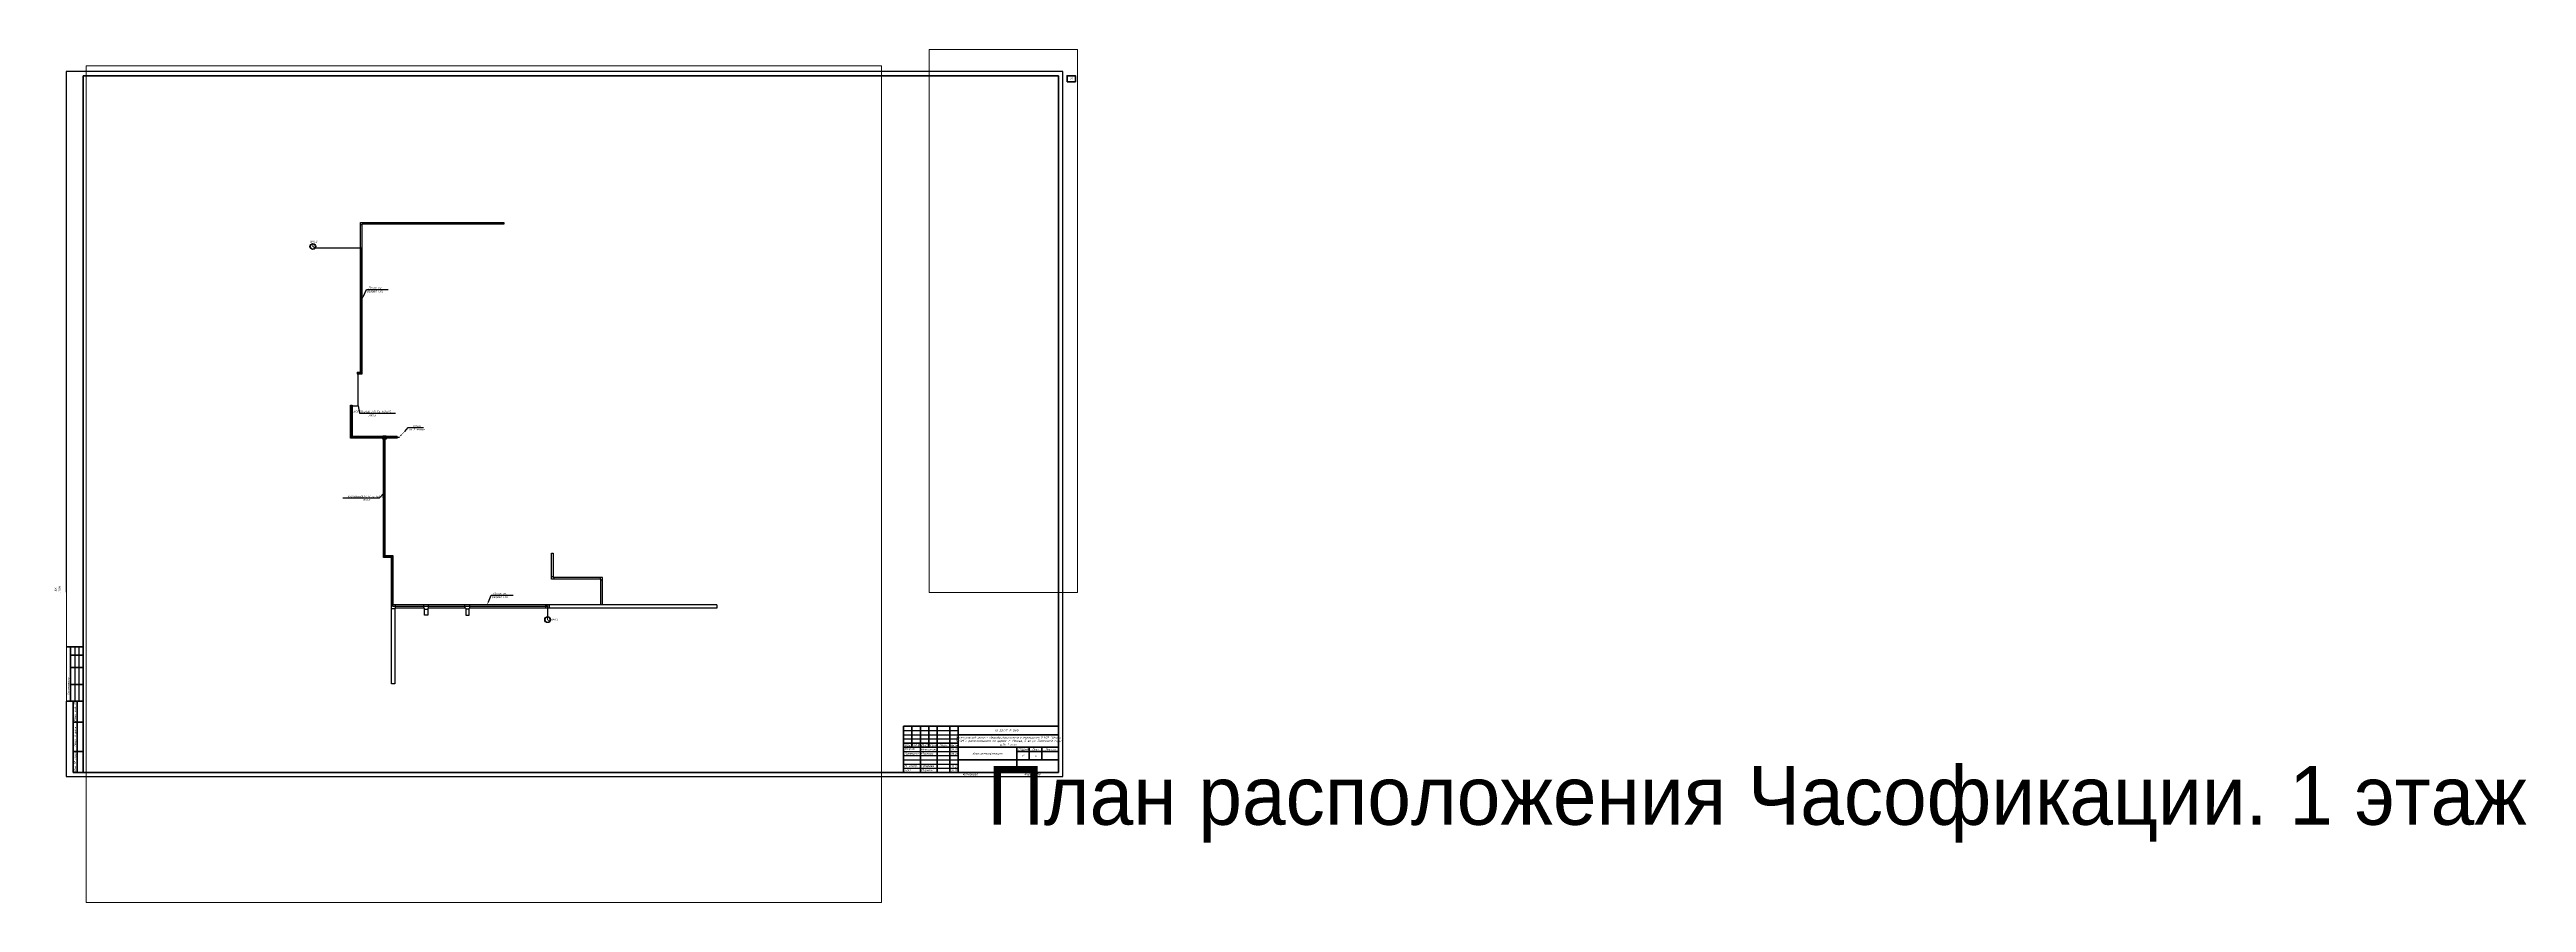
# Paper-space layout '4План расположения оборудования и кабельных трасс на 1 этаже' of a CAD drawing. Extents: x -20 to 2935, y -150 to 867.
# The model-space entities are those that its viewports show. They can reach past a viewport. Long polylines and large blocks are cut down to what shows.
import ezdxf
from ezdxf import colors
from ezdxf.entities.mleader import LeaderData, LeaderLine
from ezdxf.enums import TextEntityAlignment as Align
from ezdxf.math import Vec2, Vec3

# ---------------------------------------------------------------- set-up
doc = ezdxf.new("R2018")
doc.units = 0
doc.header["$LTSCALE"] = 100
doc.set_wipeout_variables(frame=1)
doc.layers.get('Defpoints').update_dxf_attribs({"color": 42})
doc.layers.add('PDF _СС_ЭЧС_Оборудование', color=1, linetype='Continuous')
doc.layers.add('СС. Текст', color=7, linetype='Continuous')
for name, color, linetype, lineweight in [('СС_СКК_Лоток', 170, 'Continuous', 25), ('СС_ЭЧС_Кабель', 180, 'Continuous', 30), ('СС_ЭЧС_Оборудование', 180, 'Continuous', 30)]:
    doc.layers.add(name, color=color, linetype=linetype, lineweight=lineweight)
doc.styles.add('ISOCPEUR', font='isocpeui.ttf', dxfattribs={"height": 250})
doc.styles.get("Standard").update_dxf_attribs({"font": 'arial.ttf'})

# ---------------------------------------------------------------- blocks, each defined once
blk = doc.blocks.new('*U96')
at = {"linetype": 'Continuous', "lineweight": 25}
for p, q in [((1189, 841), (0, 841)), ((0, 841), (0, 0)), ((1189, 0), (1189, 841)), ((10, 155), (10, 90)), ((15, 155), (15, 90)), ((999, 55), (1064, 55)), ((999, 50), (1064, 50)), ((999, 45), (1064, 45)), ((999, 30), (1064, 30)), ((0, 0), (1189, 0)), ((999, 25), (1064, 25)), ((999, 20), (1064, 20)), ((999, 15), (1064, 15)), ((999, 10), (1064, 10))]:
    blk.add_line(p, q, dxfattribs=at)
at = {"linetype": 'Continuous', "lineweight": 60}
for p, q in [((1184, 836), (20, 836)), ((20, 836), (20, 5)), ((1184, 5), (1184, 836)), ((20, 155), (0, 155)), ((5, 155), (5, 90)), ((20, 145), (5, 145)), ((20, 130), (5, 130)), ((20, 90), (0, 90)), ((20, 110), (5, 110)), ((8, 90), (8, 5)), ((13, 90), (13, 5)), ((8, 65), (20, 65)), ((999, 60), (1184, 60)), ((999, 5), (999, 60)), ((1009, 60), (1009, 35)), ((1019, 60), (1019, 5)), ((1029, 60), (1029, 35)), ((1039, 60), (1039, 5)), ((1054, 60), (1054, 5)), ((1064, 5), (1064, 60)), ((1184, 5), (1184, 60)), ((8, 30), (20, 30)), ((999, 40), (1064, 40)), ((999, 35), (1184, 35)), ((1064, 50), (1184, 50)), ((1134, 35), (1134, 5)), ((1134, 30), (1184, 30)), ((1149, 35), (1149, 20)), ((1164, 35), (1164, 20)), ((8, 5), (20, 5)), ((20, 5), (1184, 5)), ((1064, 20), (1184, 20))]:
    blk.add_line(p, q, dxfattribs=at)
at = {"linetype": 'Continuous', "lineweight": 40}
blk.add_line((1134, 5), (1134, 35), dxfattribs=at)
at = {"lineweight": 60}
blk.add_lwpolyline([(1194, 829), (1204, 829), (1204, 836), (1194, 836)], close=True, dxfattribs=at)
at = {"linetype": 'Continuous', "rotation": 90, "style": 'ISOCPEUR'}
for s, insert, char_height, width, attachment_point in [('20_Главный_специалист_ВК', (-12.5, 176), 2.5, 19, 4), ('01.26', (-12.5, 215), 2.5, 10, 5), ('21_Главный_специалист_ЭОМ', (-7.5, 176), 2.5, 19, 4), ('01.26', (-7.5, 215), 2.5, 10, 5), ('01.26', (-2.5, 215), 2.5, 10, 5), ('Согласовано', (-17.5, 172.5), 3, 35, 5), ('Гл. спец ВК', (-12.5, 156), 2.5, 19, 4), ('01.26', (-12.5, 150), 2.5, 10, 5), ('Гл. спец ЭОМ', (-7.5, 156), 2.5, 19, 4), ('19_Главный_конструктор', (-7.5, 111), 2.5, 19, 4), ('01.26', (-7.5, 150), 2.5, 10, 5), ('18_Главный_специалист_ОВ', (-2.5, 111), 2.5, 19, 4), ('01.26', (-2.5, 150), 2.5, 10, 5), ('17_ГАП', (-12.5, 111), 2.5, 19, 4), ('ГАП', (-12.5, 91), 2.5, 19, 4), ('Гл. констр. ', (-7.5, 91), 2.5, 19, 4), ('Гл. спец ОВ', (-2.5, 91), 2.5, 19, 4), ('Согласовано', (2.5, 107.5), 2.5, 35, 5), ('Взам. инв. №', (10.5, 77.5), 2.5, 25, 5), ('Подп. и дата', (10.5, 47.5), 2.5, 35, 5), ('Инв. № подл.', (10.5, 17.5), 2.5, 25, 5)]:
    blk.add_mtext(s, dxfattribs=dict(at, insert=insert, char_height=char_height, width=width, attachment_point=attachment_point))
at = {"linetype": 'Continuous', "char_height": 2.5, "style": 'ISOCPEUR'}
for s, insert, width, attachment_point in [('Разраб.', (1000, 32.5), 19, 4), ('Николенко', (1020, 32.5), 19, 4), ('06.26', (1055.3, 32.5), 10, 4), ('Капитальный ремонт общеобразовательного учреждения (ГБОУ "Школа №429"), расположенного по адресу: г. Москва, 5-ая ул. Соколиной горы д.14. 1 этап', (1124, 42.5), 120, 5), ('16-25//Г-Р-ЭЧФ', (1136, 55), 110, 6), ('Проверил', (1000, 27.5), 19, 4), ('Н. контр.', (1000, 12.5), 19, 4), ('ГИП', (1000, 7.5), 19, 4), ('Маркова', (1020, 27.5), 19, 4), ('Губарева', (1020, 12.5), 19, 4), ('Маркова', (1020, 7.5), 19, 4), ('06.26', (1055.3, 27.5), 10, 4), ('06.26', (1055.3, 12.5), 10, 4), ('06.26', (1055.3, 7.4), 10, 4), ('Копировал', (1078.5, 2.5), 25, 5), ('Р', (1141.5, 25), 15, 5), ('Формат', (1149.5, 2.5), 16, 5)]:
    blk.add_mtext(s, dxfattribs=dict(at, insert=insert, width=width, attachment_point=attachment_point))
at = {"char_height": 2.5, "attachment_point": 5, "style": 'ISOCPEUR'}
for s, insert, width in [('Изм.', (1004, 37.5), 10), ('Кол.уч', (1014, 37.5), 10), ('Лист', (1024, 37.5), 10), ('№док', (1034, 37.5), 10), ('Подп.', (1046.5, 37.5), 15), ('Дата', (1059, 37.5), 10), ('Стадия', (1141.5, 32.5), 15), ('Лист', (1156.5, 32.5), 15), ('Листов', (1174, 32.5), 20)]:
    blk.add_mtext(s, dxfattribs=dict(at, insert=insert, width=width))
at = {"linetype": 'Continuous', "insert": (1099, 27.5), "char_height": 2.5, "width": 70, "attachment_point": 5, "line_spacing_factor": 0.8, "style": 'ISOCPEUR'}
blk.add_mtext('Электрочасофикация', dxfattribs=at)
at = {"style": 'ISOCPEUR'}
for tag, p in [('Сквозная_нумерация', (1199, 832.5)), ('Форма3_номер_листа', (1156.5, 25)), ('Форма3_количество_листов', (1174, 25))]:
    blk.add_attdef(tag, text='', height=2.5, dxfattribs=at).set_placement(p, align=Align.MIDDLE_CENTER)
blk.add_attdef('Форма3_дополнительный_шифр', text='', height=2.5, dxfattribs=at).set_placement((1135.7, 55), align=Align.MIDDLE_LEFT)
at = {"lineweight": 30, "flags": 104}
blk.add_attdef('Форма3_наименование_чертежа', text='', height=2.5, dxfattribs=at).set_placement((1099, 12.5), align=Align.MIDDLE_CENTER)
at = {"style": 'ISOCPEUR', "flags": 8}
blk.add_attdef('Формат', (1157.5, 1.5), '', height=2.5, dxfattribs=at)
blk.add_wipeout([(-20, 220), (-0.5, 220), (-0.5, 90), (-20, 90)])
blk = doc.blocks.new('ЧС1')
blk.add_wipeout([(35829, 16235), (35936, 16366), (36085, 16430), (36274, 16411), (36386, 16339), (36480, 16187), (36483, 15992), (36404, 15849), (36282, 15763), (36146, 15735), (35976, 15779), (35854, 15892), (35796, 16064), (35805, 16166)])
at = {"linetype": 'Continuous', "lineweight": 0}
for p, q in [((36146, 16435), (36146, 16085)), ((36146, 16085), (36446, 15906))]:
    blk.add_line(p, q, dxfattribs=at)
at = {"linetype": 'Continuous', "lineweight": 30}
blk.add_circle((36146, 16085), 350, dxfattribs=at)
at = {"lineweight": 0, "ltscale": 100}
blk.add_circle((36146, 16085), 285, dxfattribs=at)
blk = doc.blocks.new('1й этаж лоток')
at = {"layer": 'СС_СКК_Лоток'}
for p, q in [((313033, -83464), (313033, -65611)), ((313033, -65611), (330140, -65611)), ((313233, -65872), (313033, -65872)), ((330140, -65811), (313233, -65811)), ((313233, -83664), (313233, -65811)), ((313276, -65811), (313276, -65611)), ((330140, -65611), (330140, -65811)), ((312624, -83464), (313033, -83464)), ((312624, -83464), (312624, -83664)), ((312624, -83664), (313233, -83664)), ((312983, -83464), (312983, -83664)), ((313033, -83397), (313233, -83397)), ((311832, -91342), (311832, -87368)), ((311832, -87368), (312032, -87368)), ((312032, -87368), (312032, -91142)), ((312032, -91084), (311832, -91084)), ((315779, -91342), (311832, -91342)), ((315731, -91142), (312032, -91142)), ((312070, -91142), (312070, -91342)), ((315722, -91342), (315722, -91142)), ((317414, -91142), (315731, -91142)), ((315779, -105563), (315779, -91342)), ((315779, -91401), (315979, -91401)), ((315979, -105363), (315979, -91342)), ((317414, -91342), (315979, -91342)), ((316029, -91342), (316029, -91142)), ((317414, -91142), (317414, -91342)), ((315979, -105307), (315779, -105307)), ((316736, -105563), (315779, -105563)), ((316936, -105363), (315979, -105363)), ((316027, -105363), (316027, -105563)), ((316673, -105563), (316673, -105363)), ((316736, -111200), (316736, -105563)), ((316736, -105630), (316936, -105630)), ((316936, -111200), (316936, -105363)), ((335795, -108153), (335795, -105058)), ((335795, -105058), (335995, -105058)), ((335995, -105058), (335995, -107953)), ((335995, -107878), (335795, -107878)), ((341714, -108153), (335795, -108153)), ((341914, -107953), (335995, -107953)), ((336081, -107953), (336081, -108153)), ((341646, -108153), (341646, -107953)), ((341714, -111200), (341714, -108153)), ((341714, -108236), (341914, -108236)), ((341914, -111200), (341914, -107953)), ((316736, -120644), (316736, -111200)), ((355555, -111200), (316736, -111200)), ((317136, -111695), (316736, -111695)), ((320675, -111600), (317136, -111600)), ((317136, -111600), (317136, -120644)), ((317218, -111600), (317218, -111200)), ((320592, -111600), (320592, -111200)), ((320675, -112442), (320675, -111600)), ((320675, -111709), (321075, -111709)), ((325583, -111600), (321075, -111600)), ((321075, -111600), (321075, -112442)), ((321152, -111600), (321152, -111200)), ((325491, -111600), (325491, -111200)), ((325583, -111600), (325583, -112443)), ((325583, -111695), (325983, -111695)), ((355555, -111600), (325983, -111600)), ((325983, -112443), (325983, -111600)), ((326064, -111600), (326064, -111200)), ((355555, -111200), (355555, -111600)), ((321075, -112442), (320675, -112442)), ((325583, -112443), (325983, -112443)), ((317136, -120644), (316736, -120644))]:
    blk.add_line(p, q, dxfattribs=at)
blk = doc.blocks.new('*U66')
blk.add_hatch(color=256).paths.add_polyline_path([(-0.7, -0.7, 1), (0.7, 0.7, 1)])
blk.add_lwpolyline([(0.7, 0.7, 0, 1.5, 0), (2.8, 2.8, 2, 2, 0)], format="xyseb")
at = {"const_width": 0.5}
blk.add_lwpolyline([(2.8, 2.8), (7.1, 7.1)], dxfattribs=at)
blk = doc.blocks.new('_None')

msp = doc.modelspace()

# ---------------------------------------------------------------- linework, layer by layer
at = {"layer": 'PDF _СС_ЭЧС_Оборудование', "color": 180, "lineweight": 30, "true_color": 0x3f00ff}
msp.add_lwpolyline([(69552352.6, -33126807.8), (69552750.1, -33126807.8), (69552750.1, -33127207.4), (69552352.6, -33127207.4)], close=True, dxfattribs=at)

# ---------------------------------------------------------------- block references
at = {"layer": 'СС_ЭЧС_Кабель', "color": 7, "xscale": 100, "yscale": 100, "zscale": 100}
msp.add_blockref('*U66', (69554281.3, -33126986.4), dxfattribs=at)

# ---------------------------------------------------------------- texts
at = {"layer": 'СС_ЭЧС_Оборудование', "color": 0, "lineweight": 30, "ltscale": 50, "style": 'ISOCPEUR'}
for s, p in [('ВЧ1.2', (69543673.1, -33103843.7)), ('ВЧ1.1', (69572450.2, -33148941.5))]:
    msp.add_text(s, height=250, dxfattribs=at).set_placement(p, align=Align.BOTTOM_LEFT)

# ---------------------------------------------------------------- leaders
at = {"layer": 'СС. Текст', "lineweight": 0}
ml = msp.add_multileader_mtext('Standard', dxfattribs=at)
ml.set_content('{\\C256;КПСВВнг(А)-LSLTx 1х2x1,5\\PЛЧ1.1}', color=7, style='ISOCPEUR')
ml.set_leader_properties(color=256)
ml.build(insert=Vec2(0, 0))
ml.multileader.update_dxf_attribs({"text_left_attachment_type": 6, "text_right_attachment_type": 6, "dogleg_length": 0.1, "arrow_head_size": 0, "scale": 100})
ctx = ml.context
ctx.base_point, ctx.scale, ctx.char_height, ctx.arrow_head_size, ctx.landing_gap_size, ctx.plane_origin = Vec3(69684233, -33121888.1), 100, 250, 0, 0, Vec3(69685467.5, -33126663.9)
ctx.left_attachment, ctx.right_attachment, ctx.text_align_type = 6, 6, 1
notes = []
notes.append((ctx, [(1, (1, 1, 0), (69687235.8, -33121888.1), (-1, 0), 10, [(0, [(69688743.7, -33125508.3)], 0, [])])]))
ctx.mtext.insert, ctx.mtext.width, ctx.mtext.defined_height, ctx.mtext.alignment, ctx.mtext.flow_direction = Vec3(69685729.4, -33121588.1), 1210.419, 370.7, 2, 5
ml = msp.add_multileader_mtext('Standard', dxfattribs=at)
ml.set_content('{\\C256;КПСВВнг(А)-LSLTx 1х2x1,5\\PЛЧ1.3}', color=7, style='ISOCPEUR')
ml.set_leader_properties(color=256)
ml.build(insert=Vec2(0, 0))
ml.multileader.update_dxf_attribs({"text_left_attachment_type": 6, "text_right_attachment_type": 6, "dogleg_length": 0.1, "arrow_head_size": 0, "scale": 100})
ctx = ml.context
ctx.base_point, ctx.scale, ctx.char_height, ctx.arrow_head_size, ctx.landing_gap_size, ctx.plane_origin = Vec3(69549571.2, -33124114.8), 100, 250, 0, 0, Vec3(69547746.3, -33124598.2)
ctx.left_attachment, ctx.right_attachment, ctx.text_align_type = 6, 6, 1
notes.append((ctx, [(0, (1, 1, 0), (69549561.2, -33124114.8), (1, 0), 10, [(0, [(69549402, -33123224.1)], 0, [])])]))
ctx.mtext.insert, ctx.mtext.width, ctx.mtext.defined_height, ctx.mtext.alignment, ctx.mtext.flow_direction = Vec3(69551067.6, -33123814.8), 1299.834, 370.7, 2, 5
ml = msp.add_multileader_mtext('Standard', dxfattribs=at)
ml.set_content('{\\C256;КПСВВнг(А)-LSLTx 1х2x1,5\\PЛЧ1.2}', color=7, style='ISOCPEUR')
ml.set_leader_properties(color=256)
ml.build(insert=Vec2(0, 0))
ml.multileader.update_dxf_attribs({"text_left_attachment_type": 6, "text_right_attachment_type": 6, "dogleg_length": 0.1, "arrow_head_size": 0, "scale": 100})
ctx = ml.context
ctx.base_point, ctx.scale, ctx.char_height, ctx.arrow_head_size, ctx.landing_gap_size, ctx.plane_origin = Vec3(69548899, -33134233.3), 100, 250, 0, 0, Vec3(69549271.7, -33134716.7)
ctx.left_attachment, ctx.right_attachment, ctx.text_align_type = 6, 6, 1
notes.append((ctx, [(1, (1, 1, 0), (69551901.8, -33134233.3), (-1, 0), 10, [(0, [(69552547.8, -33133561.1)], 0, [])])]))
ctx.mtext.insert, ctx.mtext.width, ctx.mtext.defined_height, ctx.mtext.alignment, ctx.mtext.flow_direction = Vec3(69550395.4, -33133933.3), 1210.419, 370.7, 2, 5
at = {"layer": 'СС_СКК_Лоток', "color": 7}
ml = msp.add_multileader_mtext('Standard', dxfattribs=at)
ml.set_content('Лоток см. раздел СКС', color=7, style='ISOCPEUR')
ml.set_leader_properties()
ml.build(insert=Vec2(0, 0))
ml.multileader.update_dxf_attribs({"text_left_attachment_type": 6, "text_right_attachment_type": 6, "dogleg_length": 100, "arrow_head_size": 400})
ctx = ml.context
ctx.base_point, ctx.char_height, ctx.arrow_head_size, ctx.landing_gap_size, ctx.plane_origin = Vec3(69550502.1, -33109338.9), 250, 400, 0, Vec3(69556439.9, -33110529.5)
ctx.left_attachment, ctx.right_attachment, ctx.text_align_type = 6, 6, 1
notes.append((ctx, [(1, (1, 1, 0), (69550402.1, -33109338.9), (1, 0), 100, [(0, [(69549901.1, -33110503)], 0, [])])]))
ctx.mtext.insert, ctx.mtext.width, ctx.mtext.alignment, ctx.mtext.flow_direction = Vec3(69551428.5, -33109013.9), 2467.274, 2, 5
ml = msp.add_multileader_mtext('Standard', dxfattribs=at)
ml.set_content('Лоток см. раздел СКС', color=7, style='ISOCPEUR')
ml.set_leader_properties()
ml.build(insert=Vec2(0, 0))
ml.multileader.update_dxf_attribs({"text_left_attachment_type": 6, "text_right_attachment_type": 6, "dogleg_length": 100, "arrow_head_size": 400})
ctx = ml.context
ctx.base_point, ctx.char_height, ctx.arrow_head_size, ctx.landing_gap_size, ctx.plane_origin = Vec3(69565397.9, -33145801.5), 250, 400, 0, Vec3(69571335.6, -33146992.1)
ctx.left_attachment, ctx.right_attachment, ctx.text_align_type = 6, 6, 1
notes.append((ctx, [(1, (1, 1, 0), (69565297.9, -33145801.5), (1, 0), 100, [(0, [(69564796.9, -33146965.6)], 0, [])])]))
ctx.mtext.insert, ctx.mtext.width, ctx.mtext.alignment, ctx.mtext.flow_direction = Vec3(69566324.2, -33145476.5), 2467.274, 2, 5
at = {"layer": 'СС_ЭЧС_Кабель', "color": 7, "lineweight": 0}
ml = msp.add_multileader_mtext('Standard', dxfattribs=at)
ml.set_content('Опуск\\Pсо 2 этажа', color=7, style='ISOCPEUR')
ml.set_leader_properties()
ml.set_arrow_properties(name='NONE')
ml.build(insert=Vec2(0, 0))
ml.multileader.update_dxf_attribs({"text_left_attachment_type": 6, "text_right_attachment_type": 6, "dogleg_length": 100, "arrow_head_size": 400})
ctx = ml.context
ctx.base_point, ctx.char_height, ctx.arrow_head_size, ctx.landing_gap_size, ctx.plane_origin = Vec3(69555498.3, -33125803.5), 250, 400, 0, Vec3(69563145.9, -33127360.2)
ctx.left_attachment, ctx.right_attachment, ctx.text_align_type = 6, 6, 1
notes.append((ctx, [(1, (1, 1, 0), (69555398.3, -33125803.5), (1, 0), 100, [(0, [(69554965.1, -33126297.6)], 0, [])])]))
ctx.mtext.insert, ctx.mtext.width, ctx.mtext.alignment, ctx.mtext.flow_direction = Vec3(69556420.7, -33125503.5), 1991.197, 2, 5
for ctx, leaders in notes:
    for number, flags, end, landing, length, lines in leaders:
        leader = LeaderData()
        leader.index, (leader.has_last_leader_line, leader.has_dogleg_vector, leader.attachment_direction) = number, flags
        leader.last_leader_point, leader.dogleg_vector, leader.dogleg_length = Vec3(end), Vec3(landing), length
        for number, points, colour, breaks in lines:
            line = LeaderLine()
            line.index, line.vertices, line.color, line.breaks = number, Vec3.list(points), colors.encode_raw_color(colour), breaks
            leader.lines.append(line)
        ctx.leaders.append(leader)

# ---------------------------------------------------------------- next in the draw order: block references
at = {"layer": 'СС_ЭЧС_Оборудование'}
for p in [(69507868.6, -33120314.3), (69535871.6, -33164830)]:
    msp.add_blockref('ЧС1', p, dxfattribs=at)

# ---------------------------------------------------------------- next in the draw order: linework, layer by layer
at = {"layer": 'PDF _СС_ЭЧС_Оборудование', "color": 180, "lineweight": 30, "true_color": 0x3f00ff}
msp.add_lwpolyline([(69571812.4, -33146979.8), (69572209.9, -33146979.8), (69572209.9, -33147379.4), (69571812.4, -33147379.4)], close=True, dxfattribs=at)
at = {"layer": 'СС_ЭЧС_Кабель', "color": 5}
for points in [[(69552560.2, -33127003.5), (69548613.2, -33127003.5), (69548613.2, -33123224.1), (69549402, -33123224.1), (69549402, -33119333.5), (69549793.6, -33119333.5), (69549793.6, -33104439.7), (69544299.2, -33104439.7)], [(69554276.1, -33127003.5), (69552560.2, -33127003.5), (69552560.2, -33141229.5), (69553511.4, -33141229.5), (69553511.4, -33147147.5), (69572017.1, -33147147.5), (69572017.1, -33148394.9)]]:
    msp.add_lwpolyline(points, dxfattribs=at)

# ---------------------------------------------------------------- next in the draw order: block references
msp.add_blockref('1й этаж лоток', (69236668.4, -33035766))

psp = doc.layouts.new('4План расположения оборудования и кабельных трасс на 1 этаже')

# ---------------------------------------------------------------- viewports
at = {"layer": 'Defpoints', "color": 2}
psp.add_viewport(center=(498.2, 348.8), size=(949.1, 997.88), view_center_point=(69564413.1, -33132584.5), view_height=99787.92, dxfattribs=at)

# ---------------------------------------------------------------- next in the draw order: block references
ref = psp.add_blockref('*U96', (0, 0))
ref.add_attrib('Формат', 'А0', (1157.5, 1.5), dxfattribs={"height": 2.5, "style": 'ISOCPEUR'})
ref.add_attrib('Форма3_номер_листа', '4', dxfattribs={"height": 2.5, "style": 'ISOCPEUR'}).set_placement((1156.5, 25), align=Align.MIDDLE_CENTER)
lines = psp.add_mtext('План расположения Часофикации. 1 этаж', dxfattribs={"insert": (1099, 12.5), "char_height": 70, "attachment_point": 1})
ref.add_attrib('Форма3_наименование_чертежа', '', (1099, 12.5), dxfattribs={"flags": 104}).embed_mtext(lines)
ref.add_attrib('Сквозная_нумерация', '26', dxfattribs={"height": 2.5, "style": 'ISOCPEUR'}).set_placement((1199, 832.5), align=Align.MIDDLE_CENTER)

# ---------------------------------------------------------------- next in the draw order: viewports
psp.add_viewport(center=(1118, 543.6), size=(176.8, 647.6), view_center_point=(69625136.7, -33115070.5), view_height=64759.88, status=3, dxfattribs=at)

doc.saveas('drawing.dxf')
